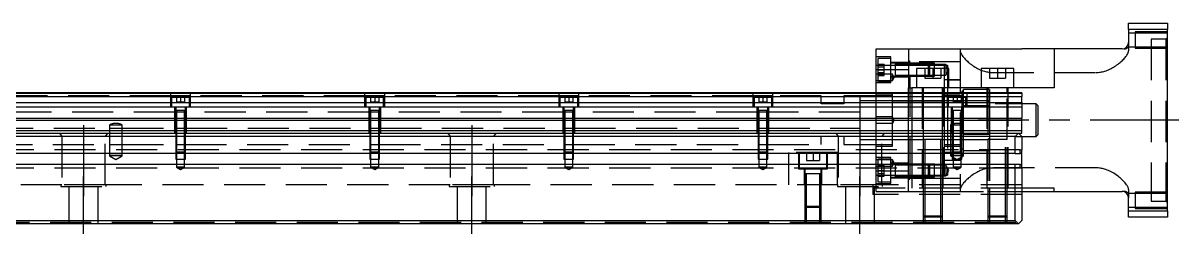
# Model space of a CAD drawing. Extents: x -18 to 1046, y -319 to 82.
# Drawn here: x 511.3 to 866.4, y -291 to -225.9 of the extents above; entities that cross this region are included whole.
import ezdxf

# ---------------------------------------------------------------- set-up
doc = ezdxf.new("R2010")
doc.units = 0
doc.linetypes.add('CENTER', pattern=[50.8, 31.75, -6.35, 6.35, -6.35])
doc.linetypes.add('DASHED', pattern=[19.05, 12.7, -6.35])
doc.layers.get('0').update_dxf_attribs({"linetype": 'CONTINUOUS'})
doc.layers.add('CENTER', color=1, linetype='CENTER')

msp = doc.modelspace()

# ---------------------------------------------------------------- linework, layer by layer
at = {"color": 7, "linetype": 'CONTINUOUS'}
for p, q in [((853, -225.87), (865, -225.87)), ((853, -227.87), (853, -225.87)), ((865, -225.87), (865, -227.87)), ((865, -227.87), (853, -227.87)), ((853, -227.87), (853, -231.87)), ((865, -283.87), (865, -227.87)), ((775, -240.22), (775, -233.87)), ((775, -233.87), (785, -233.87)), ((785, -233.87), (820, -233.87)), ((785, -233.87), (785, -245.87)), ((830, -233.87), (820, -233.87)), ((851, -233.87), (830, -233.87)), ((830, -233.87), (830, -245.87)), ((775, -247.37), (775, -240.22)), ((775, -240.22), (785, -240.22)), ((780.9, -238.31), (780.9, -238.66)), ((787.5, -239.87), (787.5, -245.87)), ((797.5, -239.87), (787.5, -239.87)), ((797.5, -245.87), (797.5, -239.87)), ((807.5, -239.87), (807.5, -245.87)), ((817.5, -239.87), (807.5, -239.87)), ((817.5, -245.87), (817.5, -239.87)), ((480.5, -247.37), (820, -247.37)), ((480.5, -247.5), (820, -247.5)), ((480.5, -248.58), (820, -248.58)), ((785, -245.87), (786, -245.87)), ((785, -247.37), (785, -245.87)), ((830, -245.87), (786, -245.87)), ((786, -245.87), (786, -247.37)), ((820, -247.5), (820, -247.37)), ((820, -247.5), (820, -248.58)), ((820, -250.45), (820, -248.58)), ((480.5, -250.45), (820, -250.45)), ((480.5, -251.8), (820, -251.8)), ((820, -250.45), (820, -251.8)), ((820, -251.8), (820, -255.28)), ((480.5, -255.28), (820, -255.28)), ((801.5, -252.87), (798.5, -252.87)), ((800, -252.87), (798.5, -252.87)), ((801.5, -252.87), (798.5, -252.87)), ((801.5, -252.87), (800, -252.87)), ((820, -255.87), (820, -255.28)), ((0, -259.07), (820, -259.07)), ((380.5, -255.87), (820, -255.87)), ((820, -259.07), (820, -255.87)), ((820, -259.87), (820, -259.07)), ((1, -259.87), (819, -259.87)), ((818, -260.87), (2, -260.87)), ((795.5, -261.87), (789.5, -261.87)), ((795.5, -261.87), (789.5, -261.87)), ((815.5, -261.87), (809.5, -261.87)), ((815.5, -261.87), (809.5, -261.87)), ((818, -260.87), (819, -259.87)), ((818, -266.17), (818, -260.87)), ((819, -259.87), (820, -260.87)), ((819, -259.87), (820, -259.87)), ((820, -260.87), (820, -265.02)), ((818, -266.17), (2, -266.17)), ((818, -266.17), (819.5, -266.17)), ((819.5, -266.17), (819.5, -265.02)), ((819.5, -265.02), (820, -265.02)), ((820, -266.17), (819.5, -266.17)), ((820, -266.17), (820, -265.02)), ((820, -269.57), (820, -266.17)), ((818, -269.57), (2, -269.57)), ((780.9, -269.43), (780.9, -269.57)), ((780.9, -269.57), (780.9, -269.78)), ((819.5, -269.57), (818, -269.57)), ((818, -286.87), (818, -269.57)), ((819.5, -269.57), (820, -269.57)), ((819.5, -270.72), (819.5, -269.57)), ((820, -270.72), (820, -269.57)), ((780.9, -273.08), (780.9, -273.43)), ((820, -270.72), (819.5, -270.72)), ((820, -270.72), (820, -286.87)), ((830, -276.87), (820, -276.87)), ((830, -277.87), (830, -276.87)), ((820, -277.87), (830, -277.87)), ((830, -277.87), (851, -277.87)), ((853, -283.87), (853, -279.87)), ((853, -285.87), (853, -283.87)), ((853, -283.87), (865, -283.87)), ((865, -283.87), (865, -285.87)), ((2, -286.87), (818, -286.87)), ((819, -287.87), (818, -286.87)), ((820, -286.87), (819, -287.87)), ((865, -285.87), (853, -285.87)), ((819, -287.87), (1, -287.87))]:
    msp.add_line(p, q, dxfattribs=at)
at = {"color": 3, "linetype": 'DASHED'}
for p, q in [((855, -229.02), (853, -229.02)), ((865, -228.62), (855, -228.62)), ((855, -228.62), (855, -233.62)), ((865, -229.02), (855, -229.02)), ((865, -230.37), (864.5, -230.87)), ((801, -233.87), (801, -234.49)), ((851.52, -233.87), (851.52, -233.87)), ((851.52, -233.87), (851.52, -233.87)), ((853, -231.87), (853, -233.22)), ((853, -233.22), (855, -233.22)), ((853, -233.22), (853, -234.49)), ((860, -233.37), (853, -233.37)), ((855, -233.22), (865, -233.22)), ((855, -233.62), (865, -233.62)), ((864.5, -230.87), (860, -230.87)), ((860, -230.87), (860, -280.87)), ((864.5, -230.87), (864.5, -280.87)), ((779.5, -236.31), (775, -236.31)), ((779.5, -236.81), (775.5, -236.81)), ((775.5, -236.81), (775.5, -240.31)), ((779.5, -244.31), (779.5, -236.31)), ((785.5, -237.87), (785, -237.37)), ((785.5, -237.87), (785, -237.87)), ((785.5, -273.87), (785.5, -237.87)), ((801, -237.87), (785.5, -237.87)), ((801, -234.49), (801.01, -234.63)), ((801, -234.49), (801, -277.25)), ((801.01, -234.63), (801.04, -234.79)), ((801.04, -234.79), (801.08, -234.95)), ((801.08, -234.95), (801.15, -235.13)), ((801.15, -235.13), (801.23, -235.31)), ((801.23, -235.31), (801.34, -235.51)), ((801.34, -235.51), (801.45, -235.7)), ((801.45, -235.7), (801.59, -235.91)), ((801.59, -235.91), (801.79, -236.19)), ((801.79, -236.19), (802.02, -236.47)), ((802.02, -236.47), (802.27, -236.77)), ((802.27, -236.77), (802.55, -237.06)), ((802.55, -237.06), (802.85, -237.37)), ((802.85, -237.37), (803.18, -237.67)), ((803.18, -237.67), (803.47, -237.93)), ((803.47, -237.93), (803.77, -238.19)), ((850.42, -238.03), (850.72, -237.77)), ((850.72, -237.77), (851, -237.51)), ((851, -237.51), (851.26, -237.25)), ((851.26, -237.25), (851.51, -237)), ((851.51, -237), (851.74, -236.75)), ((851.74, -236.75), (851.96, -236.5)), ((851.96, -236.5), (852.16, -236.25)), ((852.16, -236.25), (852.34, -236.01)), ((852.34, -236.01), (852.5, -235.77)), ((852.5, -235.77), (852.65, -235.53)), ((852.65, -235.53), (852.77, -235.3)), ((852.77, -235.3), (852.87, -235.09)), ((852.87, -235.09), (852.93, -234.92)), ((852.93, -234.92), (852.97, -234.77)), ((852.97, -234.77), (852.99, -234.63)), ((852.99, -234.63), (853, -234.49)), ((775, -238.87), (775.5, -238.87)), ((775, -238.87), (775.5, -238.87)), ((775.5, -238.58), (777.5, -238.58)), ((775.5, -238.81), (777.5, -238.81)), ((775.5, -238.87), (779.5, -238.87)), ((775.5, -238.87), (779.5, -238.87)), ((775.5, -239.45), (777.5, -239.45)), ((775.5, -240.31), (775.5, -243.81)), ((775.5, -240.31), (777.5, -240.31)), ((775.5, -241.18), (777.5, -241.18)), ((777.5, -239.45), (777.5, -238.58)), ((777.5, -241.18), (777.5, -239.45)), ((777.5, -242.05), (777.5, -241.18)), ((785, -238.06), (779.5, -238.06)), ((780.9, -238.31), (779.5, -238.31)), ((779.5, -238.87), (780.9, -238.87)), ((779.5, -238.87), (780.9, -238.87)), ((780.9, -238.31), (780.89, -238.31)), ((780.9, -238.31), (780.9, -242.31)), ((780.9, -238.31), (780.9, -238.31)), ((785, -238.31), (780.9, -238.31)), ((780.9, -238.31), (780.9, -242.31)), ((780.9, -238.66), (780.9, -240.18)), ((785, -238.66), (780.9, -238.66)), ((780.9, -238.87), (785, -238.87)), ((780.9, -238.87), (785, -238.87)), ((780.9, -240.18), (780.9, -240.45)), ((780.9, -240.31), (780.9, -242.31)), ((780.9, -240.31), (780.9, -242.31)), ((780.9, -240.45), (780.9, -241.96)), ((791.15, -238.31), (785, -238.31)), ((791.15, -238.31), (785, -238.31)), ((791.5, -238.66), (785, -238.66)), ((785, -238.87), (791.5, -238.87)), ((785, -238.87), (791.5, -238.87)), ((790, -239.87), (790, -242.87)), ((791.5, -238.66), (791.15, -238.31)), ((793, -238.31), (791.15, -238.31)), ((791.15, -239.87), (791.15, -238.31)), ((791.15, -240.31), (791.15, -239.87)), ((791.15, -242.31), (791.15, -240.31)), ((793, -238.66), (791.5, -238.66)), ((791.5, -238.66), (791.5, -239.87)), ((791.5, -238.87), (793, -238.87)), ((791.5, -238.87), (793, -238.87)), ((791.5, -239.87), (791.5, -240.31)), ((791.5, -240.31), (791.5, -241.96)), ((792.5, -239.87), (792.5, -242.87)), ((793, -239.87), (793, -238.31)), ((796.5, -238.66), (793, -238.66)), ((793, -238.87), (796, -238.87)), ((793, -238.87), (796, -238.87)), ((793, -242.31), (793, -239.87)), ((795, -239.87), (795, -242.87)), ((796, -238.87), (797, -238.87)), ((796, -238.87), (796, -239.87)), ((796, -239.87), (796, -245.87)), ((797.45, -240.31), (796.5, -238.66)), ((796.5, -238.66), (796.5, -240.31)), ((796.5, -241.96), (797.45, -240.31)), ((796.5, -240.31), (796.5, -241.96)), ((797, -238.87), (797, -247.37)), ((803.77, -238.19), (804.1, -238.45)), ((804.1, -238.45), (804.43, -238.7)), ((804.43, -238.7), (804.79, -238.96)), ((804.79, -238.96), (805.17, -239.21)), ((805.17, -239.21), (805.57, -239.46)), ((805.57, -239.46), (805.98, -239.7)), ((805.98, -239.7), (806.36, -239.91)), ((806.36, -239.91), (806.75, -240.1)), ((806.75, -240.1), (807.16, -240.29)), ((807.16, -240.29), (807.58, -240.46)), ((807.58, -240.46), (808.01, -240.62)), ((808.01, -240.62), (808.45, -240.76)), ((808.45, -240.76), (808.75, -240.84)), ((808.75, -240.84), (809.06, -240.91)), ((809.06, -240.91), (809.37, -240.98)), ((809.37, -240.98), (809.68, -241.03)), ((809.68, -241.03), (810.01, -241.07)), ((810, -239.87), (810, -242.87)), ((810.01, -241.07), (810.34, -241.11)), ((810.34, -241.11), (810.67, -241.12)), ((810.67, -241.12), (811, -241.13)), ((811, -241.13), (843, -241.13)), ((812.5, -239.87), (812.5, -242.87)), ((815, -239.87), (815, -242.87)), ((843, -241.13), (843.33, -241.12)), ((843.33, -241.12), (843.66, -241.11)), ((843.66, -241.11), (843.99, -241.07)), ((843.99, -241.07), (844.32, -241.03)), ((844.32, -241.03), (844.66, -240.97)), ((844.66, -240.97), (844.99, -240.9)), ((844.99, -240.9), (845.32, -240.82)), ((845.32, -240.82), (845.64, -240.73)), ((845.64, -240.73), (846.05, -240.6)), ((846.05, -240.6), (846.45, -240.45)), ((846.45, -240.45), (846.83, -240.29)), ((846.83, -240.29), (847.21, -240.12)), ((847.21, -240.12), (847.58, -239.94)), ((847.58, -239.94), (847.93, -239.75)), ((847.93, -239.75), (848.33, -239.52)), ((848.33, -239.52), (848.71, -239.29)), ((848.71, -239.29), (849.07, -239.05)), ((849.07, -239.05), (849.43, -238.8)), ((849.43, -238.8), (849.77, -238.55)), ((849.77, -238.55), (850.1, -238.29)), ((850.1, -238.29), (850.42, -238.03)), ((780, -241.67), (775, -241.67)), ((775, -243.67), (780, -243.67)), ((779.5, -244.31), (775, -244.31)), ((775.5, -241.81), (777.5, -241.81)), ((775.5, -242.05), (777.5, -242.05)), ((775.5, -243.81), (779.5, -243.81)), ((779.5, -242.31), (780.9, -242.31)), ((785, -242.56), (779.5, -242.56)), ((780.6, -242.67), (780, -241.67)), ((780, -242.67), (780, -241.67)), ((780, -243.67), (780.6, -242.67)), ((780, -243.67), (780, -242.67)), ((780.6, -242.67), (780, -242.67)), ((780.89, -242.31), (785, -242.31)), ((780.9, -241.96), (785, -241.96)), ((785, -241.96), (787.5, -241.96)), ((785, -242.31), (787.5, -242.31)), ((785, -242.31), (787.5, -242.31)), ((787.5, -241.96), (791.5, -241.96)), ((787.5, -242.31), (791.15, -242.31)), ((787.5, -242.31), (791.15, -242.31)), ((790, -242.87), (792.5, -242.87)), ((791.15, -242.31), (791.5, -241.96)), ((791.15, -242.31), (793, -242.31)), ((791.5, -241.96), (793, -241.96)), ((792.5, -242.87), (795, -242.87)), ((793, -241.96), (796.5, -241.96)), ((797, -243.37), (796, -243.37)), ((797, -243.37), (797.5, -243.37)), ((797.5, -243.37), (797, -243.37)), ((797.5, -243.37), (801, -243.37)), ((801, -243.37), (797.5, -243.37)), ((810, -242.87), (812.5, -242.87)), ((812.5, -242.87), (815, -242.87)), ((557, -248.37), (503, -248.37)), ((557, -251.87), (557, -247.37)), ((563, -248.37), (557, -248.37)), ((563, -247.37), (563, -251.87)), ((617, -248.37), (563, -248.37)), ((617, -251.87), (617, -247.37)), ((623, -248.37), (617, -248.37)), ((623, -247.37), (623, -251.87)), ((677, -248.37), (623, -248.37)), ((677, -251.87), (677, -247.37)), ((683, -248.37), (677, -248.37)), ((683, -247.37), (683, -251.87)), ((737, -248.37), (683, -248.37)), ((737, -251.87), (737, -247.37)), ((743, -248.37), (737, -248.37)), ((743, -247.37), (743, -251.87)), ((758, -248.37), (743, -248.37)), ((758, -250.87), (758, -248.37)), ((770, -248.37), (765, -248.37)), ((765, -248.37), (765, -250.87)), ((775, -248.37), (770, -248.37)), ((770, -248.37), (770, -255.87)), ((770, -248.37), (770, -255.87)), ((775, -259.87), (775, -247.37)), ((780, -247.87), (775, -247.87)), ((780, -248.37), (775, -248.37)), ((780, -254.87), (780, -247.87)), ((785, -259.87), (785, -247.37)), ((786, -247.37), (786, -259.87)), ((789.25, -245.87), (789.25, -276.87)), ((789.5, -245.87), (789.5, -247.37)), ((789.5, -247.37), (789.5, -259.87)), ((795.5, -247.37), (795.5, -245.87)), ((795.5, -259.87), (795.5, -247.37)), ((795.75, -276.87), (795.75, -245.87)), ((796, -245.87), (796, -247.37)), ((796, -247.37), (796, -259.87)), ((801, -247.87), (796, -247.87)), ((797, -248.37), (796, -248.37)), ((797, -251.87), (797, -247.37)), ((801, -248.37), (797, -248.37)), ((801.5, -248.37), (801, -248.37)), ((801.75, -246.87), (801.5, -246.87)), ((801.5, -246.87), (801.5, -247.37)), ((801.5, -247.37), (801.5, -248.87)), ((802, -247.37), (802, -246.37)), ((809.5, -246.37), (802, -246.37)), ((802, -248.87), (802, -247.37)), ((803, -247.37), (803, -251.87)), ((809.25, -245.87), (809.25, -276.87)), ((809.5, -245.87), (809.5, -247.37)), ((810, -246.37), (809.5, -246.37)), ((809.5, -247.37), (809.5, -261.87)), ((810, -246.37), (810, -247.37)), ((810, -247.37), (810, -251.4)), ((815.5, -247.37), (815.5, -245.87)), ((815.5, -261.87), (815.5, -247.37)), ((815.75, -276.87), (815.75, -245.87)), ((563, -251.87), (557, -251.87)), ((557.25, -248.87), (557.25, -251.87)), ((562.75, -248.87), (557.25, -248.87)), ((558.25, -259.87), (558.25, -251.87)), ((558.5, -251.87), (558.5, -252.87)), ((558.75, -248.87), (558.75, -250.17)), ((558.75, -250.17), (560, -250.17)), ((560, -248.87), (560, -250.17)), ((560, -250.17), (561.25, -250.17)), ((561.25, -248.87), (561.25, -250.17)), ((561.5, -252.87), (561.5, -251.87)), ((561.75, -251.87), (561.75, -259.87)), ((562.75, -251.87), (562.75, -248.87)), ((623, -251.87), (617, -251.87)), ((617.25, -248.87), (617.25, -251.87)), ((622.75, -248.87), (617.25, -248.87)), ((618.25, -259.87), (618.25, -251.87)), ((618.5, -251.87), (618.5, -252.87)), ((618.75, -248.87), (618.75, -250.17)), ((618.75, -250.17), (620, -250.17)), ((620, -248.87), (620, -250.17)), ((620, -250.17), (621.25, -250.17)), ((621.25, -248.87), (621.25, -250.17)), ((621.5, -252.87), (621.5, -251.87)), ((621.75, -251.87), (621.75, -259.87)), ((622.75, -251.87), (622.75, -248.87)), ((683, -251.87), (677, -251.87)), ((677.25, -248.87), (677.25, -251.87)), ((682.75, -248.87), (677.25, -248.87)), ((678.25, -259.87), (678.25, -251.87)), ((678.5, -251.87), (678.5, -252.87)), ((678.75, -248.87), (678.75, -250.17)), ((678.75, -250.17), (680, -250.17)), ((680, -248.87), (680, -250.17)), ((680, -250.17), (681.25, -250.17)), ((681.25, -248.87), (681.25, -250.17)), ((681.5, -252.87), (681.5, -251.87)), ((681.75, -251.87), (681.75, -259.87)), ((682.75, -251.87), (682.75, -248.87)), ((743, -251.87), (737, -251.87)), ((737.25, -248.87), (737.25, -251.87)), ((742.75, -248.87), (737.25, -248.87)), ((738.25, -259.87), (738.25, -251.87)), ((738.5, -251.87), (738.5, -252.87)), ((738.75, -248.87), (738.75, -250.17)), ((738.75, -250.17), (740, -250.17)), ((740, -248.87), (740, -250.17)), ((740, -250.17), (741.25, -250.17)), ((741.25, -248.87), (741.25, -250.17)), ((741.5, -252.87), (741.5, -251.87)), ((741.75, -251.87), (741.75, -259.87)), ((742.75, -251.87), (742.75, -248.87)), ((765, -250.87), (758, -250.87)), ((775, -249.87), (770, -249.87)), ((780, -249.87), (775, -249.87)), ((785, -249.87), (780, -249.87)), ((780, -249.87), (785, -249.87)), ((789.5, -249.87), (785, -249.87)), ((785, -249.87), (789.5, -249.87)), ((795.5, -249.87), (789.5, -249.87)), ((789.5, -249.87), (795.5, -249.87)), ((795.5, -249.87), (796, -249.87)), ((796, -249.87), (795.5, -249.87)), ((801.5, -249.87), (796, -249.87)), ((797, -251.87), (797, -272.87)), ((803, -251.87), (797, -251.87)), ((797.25, -248.87), (797.25, -251.87)), ((802.75, -248.87), (797.25, -248.87)), ((798.25, -259.87), (798.25, -251.87)), ((798.5, -251.87), (798.5, -252.87)), ((798.75, -248.87), (798.75, -250.17)), ((798.75, -250.17), (800, -250.17)), ((800, -248.87), (800, -250.17)), ((800, -250.17), (801.25, -250.17)), ((801.25, -248.87), (801.25, -250.17)), ((801.5, -248.87), (801.5, -251.87)), ((809.5, -249.87), (801.5, -249.87)), ((801.5, -252.87), (801.5, -251.87)), ((801.75, -251.87), (801.75, -259.87)), ((802, -251.4), (802, -248.87)), ((802, -257.37), (802, -251.4)), ((810, -251.4), (802, -251.4)), ((802.75, -251.87), (802.75, -248.87)), ((810, -250.37), (809.5, -249.87)), ((810, -249.87), (809.5, -249.87)), ((824.5, -250.87), (810, -250.87)), ((810, -251.4), (810, -260.34)), ((825, -251.37), (824.5, -250.87)), ((824.5, -260.87), (824.5, -250.87)), ((825, -251.37), (825, -260.37)), ((558.25, -253.37), (501.75, -253.37)), ((558.5, -253.37), (558.25, -253.37)), ((558.5, -252.86), (558.5, -252.87)), ((560, -252.87), (558.5, -252.87)), ((558.5, -252.87), (558.5, -252.87)), ((558.5, -252.87), (558.5, -259.87)), ((561.5, -252.87), (558.5, -252.87)), ((558.75, -253.37), (558.5, -253.37)), ((558.75, -252.87), (558.75, -259.87)), ((561.25, -253.37), (558.75, -253.37)), ((561.5, -252.87), (560, -252.87)), ((561.25, -259.87), (561.25, -252.87)), ((561.5, -253.37), (561.25, -253.37)), ((561.5, -252.87), (561.5, -252.86)), ((561.5, -252.87), (561.5, -252.87)), ((561.5, -259.87), (561.5, -252.87)), ((561.75, -253.37), (561.5, -253.37)), ((618.25, -253.37), (561.75, -253.37)), ((618.5, -253.37), (618.25, -253.37)), ((618.5, -252.86), (618.5, -252.87)), ((620, -252.87), (618.5, -252.87)), ((621.5, -252.87), (618.5, -252.87)), ((618.5, -252.87), (618.5, -259.87)), ((618.5, -252.87), (618.5, -252.87)), ((621.5, -252.87), (618.5, -252.87)), ((618.75, -253.37), (618.5, -253.37)), ((618.75, -252.87), (618.75, -259.87)), ((621.25, -253.37), (618.75, -253.37)), ((621.5, -252.87), (620, -252.87)), ((621.25, -259.87), (621.25, -252.87)), ((621.5, -253.37), (621.25, -253.37)), ((621.5, -252.87), (621.5, -252.86)), ((621.5, -259.87), (621.5, -252.87)), ((621.5, -252.87), (621.5, -252.87)), ((621.75, -253.37), (621.5, -253.37)), ((678.25, -253.37), (621.75, -253.37)), ((678.5, -253.37), (678.25, -253.37)), ((678.5, -252.86), (678.5, -252.87)), ((681.5, -252.87), (678.5, -252.87)), ((678.5, -252.87), (678.5, -259.87)), ((678.5, -252.87), (678.5, -252.87)), ((680, -252.87), (678.5, -252.87)), ((678.75, -253.37), (678.5, -253.37)), ((678.75, -252.87), (678.75, -259.87)), ((681.25, -253.37), (678.75, -253.37)), ((681.5, -252.87), (680, -252.87)), ((681.25, -259.87), (681.25, -252.87)), ((681.5, -253.37), (681.25, -253.37)), ((681.5, -252.87), (681.5, -252.86)), ((681.5, -259.87), (681.5, -252.87)), ((681.5, -252.87), (681.5, -252.87)), ((681.75, -253.37), (681.5, -253.37)), ((738.25, -253.37), (681.75, -253.37)), ((738.5, -253.37), (738.25, -253.37)), ((738.5, -252.86), (738.5, -252.87)), ((738.5, -252.87), (738.5, -252.87)), ((738.5, -252.87), (738.5, -259.87)), ((740, -252.87), (738.5, -252.87)), ((738.75, -253.37), (738.5, -253.37)), ((738.75, -252.87), (738.75, -259.87)), ((741.25, -253.37), (738.75, -253.37)), ((741.5, -252.87), (740, -252.87)), ((741.25, -259.87), (741.25, -252.87)), ((741.5, -253.37), (741.25, -253.37)), ((741.5, -252.87), (741.5, -252.86)), ((741.5, -252.87), (741.5, -252.87)), ((741.5, -259.87), (741.5, -252.87)), ((741.75, -253.37), (741.5, -253.37)), ((770, -253.37), (741.75, -253.37)), ((780, -254.87), (775, -254.87)), ((780.6, -255.87), (780, -254.87)), ((780, -256.87), (780, -254.87)), ((798.5, -252.86), (798.5, -252.87)), ((798.5, -252.87), (798.5, -252.87)), ((798.5, -252.87), (798.5, -259.87)), ((798.75, -252.87), (798.75, -259.87)), ((801.25, -259.87), (801.25, -252.87)), ((801.5, -252.87), (801.5, -252.86)), ((801.5, -252.87), (801.5, -252.87)), ((801.5, -259.87), (801.5, -252.87)), ((480.5, -255.87), (820, -255.87)), ((501.75, -258.37), (538, -258.37)), ((538, -257.37), (538, -259.87)), ((542, -257.37), (538, -257.37)), ((538, -258.37), (542, -258.37)), ((540.06, -256.87), (539.94, -256.87)), ((542, -259.87), (542, -257.37)), ((542, -258.37), (558.25, -258.37)), ((558.25, -258.37), (558.5, -258.37)), ((558.5, -258.37), (558.75, -258.37)), ((558.75, -258.37), (561.25, -258.37)), ((561.25, -258.37), (561.5, -258.37)), ((561.5, -258.37), (561.75, -258.37)), ((561.75, -258.37), (618.25, -258.37)), ((618.25, -258.37), (618.5, -258.37)), ((618.5, -258.37), (618.75, -258.37)), ((618.75, -258.37), (621.25, -258.37)), ((621.25, -258.37), (621.5, -258.37)), ((621.5, -258.37), (621.75, -258.37)), ((621.75, -258.37), (678.25, -258.37)), ((678.25, -258.37), (678.5, -258.37)), ((678.5, -258.37), (678.75, -258.37)), ((678.75, -258.37), (681.25, -258.37)), ((681.25, -258.37), (681.5, -258.37)), ((681.5, -258.37), (681.75, -258.37)), ((681.75, -258.37), (738.25, -258.37)), ((738.25, -258.37), (738.5, -258.37)), ((738.5, -258.37), (738.75, -258.37)), ((738.75, -258.37), (741.25, -258.37)), ((741.25, -258.37), (741.5, -258.37)), ((741.5, -258.37), (741.75, -258.37)), ((741.75, -258.37), (770, -258.37)), ((770, -255.87), (770, -259.87)), ((770, -255.87), (770, -259.87)), ((780, -256.87), (775, -256.87)), ((780.6, -255.87), (780, -256.87)), ((780, -263.87), (780, -256.87)), ((798, -257.37), (798, -259.87)), ((798.25, -257.37), (798, -257.37)), ((798.5, -257.37), (798.25, -257.37)), ((798.75, -257.37), (798.5, -257.37)), ((801.25, -257.37), (798.75, -257.37)), ((800.06, -256.87), (799.94, -256.87)), ((801.5, -257.37), (801.25, -257.37)), ((801.75, -257.37), (801.5, -257.37)), ((802, -257.37), (801.75, -257.37)), ((802, -259.87), (802, -257.37)), ((522.58, -259.87), (523.29, -260.87)), ((523.29, -260.87), (523.29, -275.87)), ((537.42, -259.87), (536.71, -260.87)), ((536.71, -275.87), (536.71, -260.87)), ((538, -259.87), (538, -266.17)), ((542, -266.17), (542, -259.87)), ((558.5, -259.87), (558.5, -265.62)), ((558.5, -259.87), (558.5, -265.62)), ((558.75, -259.87), (558.75, -265.87)), ((561.25, -265.87), (561.25, -259.87)), ((561.5, -265.62), (561.5, -259.87)), ((561.5, -265.62), (561.5, -259.87)), ((618.5, -259.87), (618.5, -265.62)), ((618.5, -259.87), (618.5, -265.62)), ((618.75, -259.87), (618.75, -265.87)), ((621.25, -265.87), (621.25, -259.87)), ((621.5, -265.62), (621.5, -259.87)), ((621.5, -265.62), (621.5, -259.87)), ((642.58, -259.87), (643.29, -260.87)), ((643.29, -260.87), (643.29, -275.87)), ((657.42, -259.87), (656.71, -260.87)), ((656.71, -275.87), (656.71, -260.87)), ((678.5, -259.87), (678.5, -265.62)), ((678.5, -259.87), (678.5, -265.62)), ((678.75, -259.87), (678.75, -265.87)), ((681.25, -265.87), (681.25, -259.87)), ((681.5, -265.62), (681.5, -259.87)), ((681.5, -265.62), (681.5, -259.87)), ((738.5, -259.87), (738.5, -265.62)), ((738.5, -259.87), (738.5, -265.62)), ((738.75, -259.87), (738.75, -265.87)), ((741.25, -265.87), (741.25, -259.87)), ((741.5, -265.62), (741.5, -259.87)), ((741.5, -265.62), (741.5, -259.87)), ((758, -263.37), (758, -260.87)), ((762.58, -259.87), (763.29, -260.87)), ((763.29, -260.87), (763.29, -275.87)), ((765, -260.87), (765, -263.37)), ((770, -259.87), (770, -263.37)), ((770, -259.87), (770, -263.37)), ((770, -261.87), (775, -261.87)), ((775, -266.17), (775, -259.87)), ((775, -261.87), (780, -261.87)), ((777.42, -259.87), (776.71, -260.87)), ((776.71, -275.87), (776.71, -260.87)), ((780, -261.87), (785, -261.87)), ((780, -261.87), (785, -261.87)), ((785, -266.17), (785, -259.87)), ((785, -261.87), (789.4, -261.87)), ((785, -261.87), (789.4, -261.87)), ((786, -259.87), (786, -266.17)), ((789.4, -261.87), (789.5, -261.87)), ((789.4, -261.87), (789.5, -261.87)), ((789.5, -259.87), (789.5, -261.87)), ((789.5, -261.86), (789.5, -261.87)), ((789.5, -261.87), (789.5, -266.17)), ((789.5, -261.87), (789.5, -261.87)), ((790, -261.87), (790, -266.17)), ((795, -266.17), (795, -261.87)), ((795.5, -261.87), (795.5, -259.87)), ((795.5, -261.87), (795.5, -261.86)), ((795.5, -266.17), (795.5, -261.87)), ((795.5, -261.87), (795.5, -261.87)), ((795.5, -261.87), (795.6, -261.87)), ((795.5, -261.87), (795.6, -261.87)), ((795.6, -261.87), (796, -261.87)), ((795.6, -261.87), (796, -261.87)), ((796, -259.87), (796, -266.17)), ((796, -261.87), (801.5, -261.87)), ((798, -259.87), (798, -266.17)), ((798.5, -259.87), (798.5, -265.62)), ((798.5, -259.87), (798.5, -265.62)), ((798.75, -259.87), (798.75, -265.87)), ((801.25, -265.87), (801.25, -259.87)), ((801.5, -265.62), (801.5, -259.87)), ((801.5, -265.62), (801.5, -259.87)), ((801.5, -261.87), (809.5, -261.87)), ((802, -266.17), (802, -259.87)), ((810, -260.34), (802, -260.34)), ((809.5, -261.87), (810, -261.37)), ((809.5, -261.86), (809.5, -276.87)), ((810, -260.34), (810, -261.87)), ((810, -261.87), (810, -276.87)), ((815, -276.87), (815, -261.87)), ((815.5, -276.87), (815.5, -261.86)), ((818, -260.87), (820, -260.87)), ((820, -260.87), (824.5, -260.87)), ((824.5, -260.87), (825, -260.37)), ((819.5, -265.02), (0.5, -265.02)), ((501.5, -263.37), (538, -263.37)), ((538, -263.37), (542, -263.37)), ((538, -266.17), (538, -266.24)), ((538, -266.24), (538, -266.87)), ((538, -266.24), (538.17, -266.87)), ((542, -266.24), (538, -266.24)), ((541.83, -266.87), (542, -266.24)), ((542, -263.37), (558.5, -263.37)), ((542, -266.24), (542, -266.17)), ((542, -266.87), (542, -266.24)), ((558.5, -263.37), (558.75, -263.37)), ((558.5, -265.62), (558.75, -265.87)), ((558.5, -265.62), (558.5, -266.17)), ((558.5, -265.62), (561.5, -265.62)), ((558.5, -266.17), (558.5, -267.87)), ((558.75, -263.37), (561.25, -263.37)), ((558.75, -265.87), (558.75, -267.87)), ((561.25, -265.87), (558.75, -265.87)), ((561.25, -263.37), (561.5, -263.37)), ((561.25, -265.87), (561.5, -265.62)), ((561.25, -267.87), (561.25, -265.87)), ((561.5, -263.37), (618.5, -263.37)), ((561.5, -266.17), (561.5, -265.62)), ((561.5, -267.87), (561.5, -266.17)), ((618.5, -263.37), (618.75, -263.37)), ((618.5, -265.62), (618.75, -265.87)), ((618.5, -265.62), (618.5, -266.17)), ((618.5, -265.62), (621.5, -265.62)), ((618.5, -266.17), (618.5, -267.87)), ((618.75, -263.37), (621.25, -263.37)), ((618.75, -265.87), (618.75, -267.87)), ((621.25, -265.87), (618.75, -265.87)), ((621.25, -263.37), (621.5, -263.37)), ((621.25, -265.87), (621.5, -265.62)), ((621.25, -267.87), (621.25, -265.87)), ((621.5, -263.37), (678.5, -263.37)), ((621.5, -266.17), (621.5, -265.62)), ((621.5, -267.87), (621.5, -266.17)), ((678.5, -263.37), (678.75, -263.37)), ((678.5, -265.62), (678.75, -265.87)), ((678.5, -265.62), (678.5, -266.17)), ((678.5, -265.62), (681.5, -265.62)), ((678.5, -266.17), (678.5, -267.87)), ((678.75, -263.37), (681.25, -263.37)), ((678.75, -265.87), (678.75, -267.87)), ((681.25, -265.87), (678.75, -265.87)), ((681.25, -263.37), (681.5, -263.37)), ((681.25, -265.87), (681.5, -265.62)), ((681.25, -267.87), (681.25, -265.87)), ((681.5, -263.37), (738.5, -263.37)), ((681.5, -266.17), (681.5, -265.62)), ((681.5, -267.87), (681.5, -266.17)), ((738.5, -263.37), (738.75, -263.37)), ((738.5, -265.62), (738.75, -265.87)), ((738.5, -265.62), (738.5, -266.17)), ((738.5, -265.62), (741.5, -265.62)), ((738.5, -266.17), (738.5, -267.87)), ((738.75, -263.37), (741.25, -263.37)), ((738.75, -265.87), (738.75, -267.87)), ((741.25, -265.87), (738.75, -265.87)), ((741.25, -263.37), (741.5, -263.37)), ((741.25, -265.87), (741.5, -265.62)), ((741.25, -267.87), (741.25, -265.87)), ((741.5, -263.37), (758, -263.37)), ((741.5, -266.17), (741.5, -265.62)), ((741.5, -267.87), (741.5, -266.17)), ((763, -265.87), (748, -265.87)), ((748, -266.17), (748, -265.87)), ((748, -269.57), (748, -266.17)), ((751, -265.87), (751, -270.87)), ((751.25, -265.87), (751.25, -266.17)), ((751.25, -266.17), (751.25, -269.57)), ((753.5, -265.87), (753.5, -268.37)), ((755.5, -265.87), (755.5, -268.37)), ((757.5, -265.87), (757.5, -268.37)), ((759.75, -266.17), (759.75, -265.87)), ((759.75, -269.57), (759.75, -266.17)), ((760, -270.87), (760, -265.87)), ((763, -266.17), (763, -265.87)), ((763, -269.57), (763, -266.17)), ((765, -263.37), (770, -263.37)), ((770, -263.37), (775, -263.37)), ((775, -263.37), (780, -263.37)), ((775, -263.87), (780, -263.87)), ((775, -269.57), (775, -266.17)), ((785, -269.57), (785, -266.17)), ((786, -266.17), (786, -269.57)), ((789.5, -266.17), (789.5, -269.57)), ((790, -266.17), (790, -269.57)), ((795, -269.57), (795, -266.17)), ((795.5, -269.57), (795.5, -266.17)), ((796, -263.37), (801.5, -263.37)), ((796, -263.87), (801, -263.87)), ((796, -265.87), (798.75, -265.87)), ((798.75, -265.87), (796, -265.87)), ((796, -266.17), (796, -269.57)), ((798, -266.17), (798, -266.24)), ((798, -266.24), (798, -266.87)), ((798, -266.24), (798.17, -266.87)), ((798.5, -266.24), (798, -266.24)), ((798.5, -265.62), (798.75, -265.87)), ((798.5, -265.62), (798.5, -266.17)), ((798.5, -265.62), (801.5, -265.62)), ((798.5, -266.17), (798.5, -267.87)), ((801.5, -266.24), (798.5, -266.24)), ((798.75, -265.87), (798.75, -267.87)), ((801.25, -265.87), (798.75, -265.87)), ((801.25, -265.87), (801.5, -265.62)), ((801.25, -267.87), (801.25, -265.87)), ((801.75, -264.87), (801.5, -264.87)), ((801.5, -266.17), (801.5, -265.62)), ((801.5, -267.87), (801.5, -266.17)), ((802, -266.24), (801.5, -266.24)), ((801.83, -266.87), (802, -266.24)), ((810, -265.37), (802, -265.37)), ((802, -266.24), (802, -266.17)), ((802, -266.87), (802, -266.24)), ((538, -266.87), (540, -268.02)), ((542, -266.87), (538, -266.87)), ((540, -268.02), (542, -266.87)), ((558.5, -267.87), (561.5, -267.87)), ((558.75, -267.87), (558.75, -270.37)), ((561.25, -270.37), (561.25, -267.87)), ((618.5, -267.87), (621.5, -267.87)), ((618.75, -267.87), (618.75, -270.37)), ((621.25, -270.37), (621.25, -267.87)), ((678.5, -267.87), (681.5, -267.87)), ((678.75, -267.87), (678.75, -270.37)), ((681.25, -270.37), (681.25, -267.87)), ((738.5, -267.87), (741.5, -267.87)), ((738.75, -267.87), (738.75, -270.37)), ((741.25, -270.37), (741.25, -267.87)), ((748, -275.87), (748, -269.57)), ((751.25, -269.57), (751.25, -270.87)), ((753.5, -268.37), (755.5, -268.37)), ((755.5, -268.37), (757.5, -268.37)), ((759.75, -270.87), (759.75, -269.57)), ((763, -275.87), (763, -269.57)), ((779.5, -267.43), (775, -267.43)), ((780, -268.07), (775, -268.07)), ((775, -271.52), (775, -269.57)), ((779.5, -267.93), (775.5, -267.93)), ((775.5, -267.93), (775.5, -269.57)), ((775.5, -269.57), (775.5, -274.93)), ((775.5, -269.69), (777.5, -269.69)), ((777.5, -269.93), (777.5, -269.69)), ((779.5, -271.43), (779.5, -267.43)), ((785, -269.18), (779.5, -269.18)), ((780.9, -269.43), (779.5, -269.43)), ((780.6, -269.07), (780, -268.07)), ((780, -269.07), (780, -268.07)), ((780, -270.07), (780.6, -269.07)), ((780.6, -269.07), (780, -269.07)), ((780, -270.07), (780, -269.07)), ((780.9, -269.43), (780.89, -269.43)), ((785, -269.43), (780.9, -269.43)), ((780.9, -269.43), (780.9, -269.43)), ((780.9, -269.43), (780.9, -273.43)), ((780.9, -269.78), (780.9, -273.08)), ((785, -269.78), (780.9, -269.78)), ((789.5, -269.43), (785, -269.43)), ((789.5, -269.43), (785, -269.43)), ((785, -276.87), (785, -269.57)), ((789.5, -269.78), (785, -269.78)), ((786, -269.57), (786, -276.87)), ((790, -269.43), (789.5, -269.43)), ((790, -269.43), (789.5, -269.43)), ((789.5, -269.57), (789.5, -276.87)), ((790, -269.78), (789.5, -269.78)), ((791.15, -269.43), (790, -269.43)), ((791.15, -269.43), (790, -269.43)), ((790, -269.57), (790, -276.87)), ((791.5, -269.78), (790, -269.78)), ((791.29, -269.57), (791.15, -269.43)), ((793, -269.43), (791.15, -269.43)), ((791.15, -269.57), (791.15, -269.43)), ((791.15, -273.43), (791.15, -269.57)), ((791.5, -269.78), (791.29, -269.57)), ((793, -269.78), (791.5, -269.78)), ((791.5, -269.78), (791.5, -273.08)), ((793, -269.57), (793, -269.43)), ((793, -273.43), (793, -269.57)), ((796.5, -269.78), (793, -269.78)), ((795, -276.87), (795, -269.57)), ((795.5, -276.87), (795.5, -269.57)), ((797, -268.37), (796, -268.37)), ((796, -269.57), (796, -272.87)), ((797.45, -271.43), (796.5, -269.78)), ((796.5, -269.78), (796.5, -273.08)), ((801, -268.37), (797, -268.37)), ((798, -266.87), (800, -268.02)), ((802, -266.87), (798, -266.87)), ((798.5, -267.87), (801.5, -267.87)), ((798.75, -267.87), (798.75, -270.37)), ((800, -268.02), (802, -266.87)), ((801.25, -270.37), (801.25, -267.87)), ((819.5, -270.72), (0.5, -270.72)), ((558.75, -270.37), (560, -271.09)), ((561.25, -270.37), (558.75, -270.37)), ((560, -271.09), (561.25, -270.37)), ((618.75, -270.37), (620, -271.09)), ((621.25, -270.37), (618.75, -270.37)), ((620, -271.09), (621.25, -270.37)), ((678.75, -270.37), (680, -271.09)), ((681.25, -270.37), (678.75, -270.37)), ((680, -271.09), (681.25, -270.37)), ((738.75, -270.37), (740, -271.09)), ((741.25, -270.37), (738.75, -270.37)), ((740, -271.09), (741.25, -270.37)), ((751, -270.87), (760, -270.87)), ((752.75, -270.87), (752.75, -275.87)), ((753, -270.87), (753, -272.47)), ((753, -272.46), (753, -272.47)), ((758, -272.47), (753, -272.47)), ((753, -272.47), (753, -275.87)), ((753, -272.47), (753, -272.47)), ((753.4, -272.47), (753.4, -275.87)), ((757.6, -275.87), (757.6, -272.47)), ((758, -272.47), (758, -270.87)), ((758, -272.47), (758, -272.46)), ((758, -275.87), (758, -272.47)), ((758, -272.47), (758, -272.47)), ((758.25, -275.87), (758.25, -270.87)), ((775, -270.07), (780, -270.07)), ((775, -275.87), (775, -271.52)), ((775, -271.52), (785, -271.52)), ((775, -272.87), (775.5, -272.87)), ((775, -272.87), (775.5, -272.87)), ((775.5, -269.93), (777.5, -269.93)), ((775.5, -270.56), (777.5, -270.56)), ((775.5, -271.43), (777.5, -271.43)), ((775.5, -272.29), (777.5, -272.29)), ((775.5, -272.87), (779.5, -272.87)), ((775.5, -272.87), (779.5, -272.87)), ((775.5, -272.93), (777.5, -272.93)), ((775.5, -273.16), (777.5, -273.16)), ((777.5, -271.43), (777.5, -269.93)), ((777.5, -272.93), (777.5, -271.43)), ((777.5, -273.16), (777.5, -272.93)), ((779.5, -275.43), (779.5, -271.43)), ((779.5, -272.87), (780.9, -272.87)), ((779.5, -272.87), (780.9, -272.87)), ((779.5, -273.43), (780.9, -273.43)), ((780.89, -273.43), (785, -273.43)), ((780.9, -271.43), (780.9, -273.43)), ((780.9, -272.87), (785, -272.87)), ((780.9, -272.87), (785, -272.87)), ((780.9, -273.08), (785, -273.08)), ((785, -272.87), (789.5, -272.87)), ((785, -272.87), (789.5, -272.87)), ((785, -273.08), (789.5, -273.08)), ((785, -273.43), (789.5, -273.43)), ((785, -273.43), (789.5, -273.43)), ((789.5, -272.87), (790, -272.87)), ((789.5, -272.87), (790, -272.87)), ((789.5, -273.08), (790, -273.08)), ((789.5, -273.43), (790, -273.43)), ((789.5, -273.43), (790, -273.43)), ((790, -272.87), (791.5, -272.87)), ((790, -272.87), (791.5, -272.87)), ((790, -273.08), (791.5, -273.08)), ((790, -273.43), (791.15, -273.43)), ((790, -273.43), (791.15, -273.43)), ((791.15, -273.43), (791.5, -273.08)), ((791.15, -273.43), (793, -273.43)), ((791.5, -272.87), (793, -272.87)), ((791.5, -272.87), (793, -272.87)), ((791.5, -273.08), (793, -273.08)), ((793, -272.87), (795, -272.87)), ((793, -272.87), (795, -272.87)), ((793, -273.08), (796.5, -273.08)), ((795, -272.87), (795.5, -272.87)), ((795, -272.87), (795.5, -272.87)), ((795.5, -272.87), (796, -272.87)), ((795.5, -272.87), (796, -272.87)), ((796, -272.87), (797, -272.87)), ((796.5, -273.08), (797.45, -271.43)), ((798.75, -270.37), (800, -271.09)), ((801.25, -270.37), (798.75, -270.37)), ((800, -271.09), (801.25, -270.37)), ((803.9, -273.45), (803.58, -273.71)), ((804.23, -273.19), (803.9, -273.45)), ((804.57, -272.94), (804.23, -273.19)), ((804.93, -272.69), (804.57, -272.94)), ((805.29, -272.45), (804.93, -272.69)), ((805.67, -272.22), (805.29, -272.45)), ((806.07, -271.99), (805.67, -272.22)), ((806.42, -271.8), (806.07, -271.99)), ((806.79, -271.62), (806.42, -271.8)), ((807.17, -271.45), (806.79, -271.62)), ((807.55, -271.29), (807.17, -271.45)), ((807.95, -271.14), (807.55, -271.29)), ((808.36, -271.01), (807.95, -271.14)), ((808.68, -270.92), (808.36, -271.01)), ((809.01, -270.84), (808.68, -270.92)), ((809.34, -270.77), (809.01, -270.84)), ((809.62, -270.72), (809.34, -270.77)), ((811, -270.61), (809.62, -270.72)), ((843, -270.61), (811, -270.61)), ((843.33, -270.62), (843, -270.61)), ((843.66, -270.63), (843.33, -270.62)), ((843.99, -270.67), (843.66, -270.63)), ((844.32, -270.71), (843.99, -270.67)), ((844.63, -270.76), (844.32, -270.71)), ((844.94, -270.83), (844.63, -270.76)), ((845.25, -270.9), (844.94, -270.83)), ((845.55, -270.98), (845.25, -270.9)), ((845.99, -271.12), (845.55, -270.98)), ((846.42, -271.28), (845.99, -271.12)), ((846.84, -271.45), (846.42, -271.28)), ((847.25, -271.64), (846.84, -271.45)), ((847.64, -271.83), (847.25, -271.64)), ((848.02, -272.04), (847.64, -271.83)), ((848.43, -272.28), (848.02, -272.04)), ((848.83, -272.53), (848.43, -272.28)), ((849.21, -272.78), (848.83, -272.53)), ((849.57, -273.04), (849.21, -272.78)), ((849.9, -273.29), (849.57, -273.04)), ((850.23, -273.55), (849.9, -273.29)), ((523.29, -275.87), (416.71, -275.87)), ((523, -275.87), (523, -276.37)), ((523, -276.37), (537, -276.37)), ((536.71, -275.87), (523.29, -275.87)), ((525.5, -276.37), (525.5, -287.87)), ((534.5, -287.87), (534.5, -276.37)), ((643.29, -275.87), (536.71, -275.87)), ((537, -276.37), (537, -275.87)), ((643, -275.87), (643, -276.37)), ((643, -276.37), (657, -276.37)), ((656.71, -275.87), (643.29, -275.87)), ((645.5, -276.37), (645.5, -287.87)), ((654.5, -287.87), (654.5, -276.37)), ((763.29, -275.87), (656.71, -275.87)), ((657, -276.37), (657, -275.87)), ((753, -275.87), (753, -282.47)), ((753, -275.87), (753, -282.47)), ((753.4, -275.87), (753.4, -282.87)), ((757.6, -282.87), (757.6, -275.87)), ((758, -282.47), (758, -275.87)), ((758, -282.47), (758, -275.87)), ((763, -275.87), (763, -276.37)), ((763, -276.37), (777, -276.37)), ((776.71, -275.87), (763.29, -275.87)), ((765.5, -276.37), (765.5, -287.87)), ((774, -275.87), (774, -276.87)), ((774, -276.87), (774, -278.87)), ((784, -276.87), (774, -276.87)), ((774.5, -287.87), (774.5, -276.37)), ((775, -275.43), (779.5, -275.43)), ((775, -277.87), (775, -275.87)), ((775.5, -274.93), (779.5, -274.93)), ((820, -275.87), (776.71, -275.87)), ((777, -276.37), (777, -275.87)), ((779.5, -273.68), (785, -273.68)), ((820, -276.87), (784, -276.87)), ((785.5, -273.87), (785, -273.87)), ((785, -274.37), (785.5, -273.87)), ((785, -277.87), (785, -276.87)), ((789.5, -273.87), (785.5, -273.87)), ((790, -273.87), (789.5, -273.87)), ((789.5, -276.87), (789.5, -285.37)), ((789.5, -276.87), (789.5, -285.37)), ((795, -273.87), (790, -273.87)), ((790, -276.87), (790, -285.87)), ((795.5, -273.87), (795, -273.87)), ((795, -285.87), (795, -276.87)), ((801, -273.87), (795.5, -273.87)), ((795.5, -285.37), (795.5, -276.87)), ((795.5, -285.37), (795.5, -276.87)), ((801.03, -276.97), (801.01, -277.11)), ((801.07, -276.82), (801.03, -276.97)), ((801.13, -276.65), (801.07, -276.82)), ((801.23, -276.44), (801.13, -276.65)), ((801.35, -276.21), (801.23, -276.44)), ((801.5, -275.97), (801.35, -276.21)), ((801.66, -275.73), (801.5, -275.97)), ((801.84, -275.49), (801.66, -275.73)), ((802.04, -275.24), (801.84, -275.49)), ((802.26, -274.99), (802.04, -275.24)), ((802.49, -274.74), (802.26, -274.99)), ((802.74, -274.49), (802.49, -274.74)), ((803, -274.23), (802.74, -274.49)), ((803.28, -273.97), (803, -274.23)), ((803.58, -273.71), (803.28, -273.97)), ((809.5, -276.87), (809.5, -285.37)), ((809.5, -276.87), (809.5, -285.37)), ((810, -276.87), (810, -285.87)), ((815, -285.87), (815, -276.87)), ((815.5, -285.37), (815.5, -276.87)), ((815.5, -285.37), (815.5, -276.87)), ((850.53, -273.81), (850.23, -273.55)), ((850.82, -274.07), (850.53, -273.81)), ((851.15, -274.37), (850.82, -274.07)), ((851.45, -274.68), (851.15, -274.37)), ((851.73, -274.97), (851.45, -274.68)), ((851.98, -275.27), (851.73, -274.97)), ((852.21, -275.55), (851.98, -275.27)), ((852.41, -275.83), (852.21, -275.55)), ((852.55, -276.04), (852.41, -275.83)), ((852.66, -276.23), (852.55, -276.04)), ((852.77, -276.43), (852.66, -276.23)), ((852.85, -276.61), (852.77, -276.43)), ((852.92, -276.79), (852.85, -276.61)), ((852.96, -276.95), (852.92, -276.79)), ((852.99, -277.11), (852.96, -276.95)), ((779, -278.87), (774, -278.87)), ((775, -277.87), (785, -277.87)), ((820, -278.87), (779, -278.87)), ((785, -277.87), (789.5, -277.87)), ((789.5, -277.87), (790, -277.87)), ((790, -277.87), (795, -277.87)), ((795, -277.87), (795.5, -277.87)), ((795.5, -277.87), (809.5, -277.87)), ((801.01, -277.11), (801, -277.25)), ((801, -277.25), (801, -277.87)), ((809.5, -277.87), (810, -277.87)), ((810, -277.87), (815, -277.87)), ((815, -277.87), (815.5, -277.87)), ((815.5, -277.87), (820, -277.87)), ((851.52, -277.87), (851, -277.87)), ((851.52, -277.87), (851, -277.87)), ((851.52, -277.87), (851.52, -277.87)), ((851.52, -277.87), (851.52, -277.87)), ((853, -277.25), (852.99, -277.11)), ((853, -277.25), (853, -278.52)), ((853, -278.37), (860, -278.37)), ((855, -278.52), (853, -278.52)), ((853, -278.52), (853, -279.87)), ((865, -278.12), (855, -278.12)), ((855, -278.12), (855, -283.12)), ((865, -278.52), (855, -278.52)), ((753, -282.47), (753.4, -282.87)), ((753, -282.47), (753, -287.37)), ((753, -282.47), (758, -282.47)), ((753.4, -282.87), (753.4, -287.37)), ((757.6, -282.87), (753.4, -282.87)), ((757.6, -282.87), (758, -282.47)), ((757.6, -287.37), (757.6, -282.87)), ((758, -287.37), (758, -282.47)), ((853, -282.72), (855, -282.72)), ((855, -282.72), (865, -282.72)), ((855, -283.12), (865, -283.12)), ((860, -280.87), (864.5, -280.87)), ((864.5, -280.87), (865, -281.37)), ((62.5, -287.37), (819.5, -287.37)), ((789.5, -285.37), (790, -285.87)), ((789.5, -285.37), (789.5, -287.87)), ((789.5, -285.37), (795.5, -285.37)), ((790, -285.87), (790, -287.87)), ((795, -285.87), (790, -285.87)), ((795, -285.87), (795.5, -285.37)), ((795, -287.87), (795, -285.87)), ((795.5, -287.87), (795.5, -285.37)), ((809.5, -285.37), (810, -285.87)), ((809.5, -285.37), (809.5, -287.87)), ((809.5, -285.37), (815.5, -285.37)), ((810, -285.87), (810, -287.87)), ((815, -285.87), (810, -285.87)), ((815, -285.87), (815.5, -285.37)), ((815, -287.87), (815, -285.87)), ((815.5, -287.87), (815.5, -285.37))]:
    msp.add_line(p, q, dxfattribs=at)
at = {"color": 7, "linetype": 'CONTINUOUS'}
for centre, start, end in [((851, -231.87), 270, 0), ((851, -279.87), 0, 90)]:
    msp.add_arc(centre, 2, start, end, dxfattribs=at)
at = {"color": 3, "linetype": 'DASHED'}
for centre, radius, start, end in [((851.53, -231.87), 2, 270, 317.4968), ((801.75, -246.62), 0.25, 270, 0), ((539.94, -260.87), 4, 90, 118.9695), ((540.06, -260.87), 4, 61.0305, 90), ((799.94, -260.87), 4, 114.9511, 118.9695), ((799.94, -260.87), 4, 111.0599, 114.9511), ((799.94, -260.87), 4, 107.2682, 111.0599), ((799.94, -260.87), 4, 90, 107.2682), ((800.06, -260.87), 4, 72.7318, 90), ((800.06, -260.87), 4, 68.9401, 72.7318), ((800.06, -260.87), 4, 65.0489, 68.9401), ((800.06, -260.87), 4, 61.0305, 65.0489), ((801.75, -265.12), 0.25, 0, 90), ((851.53, -279.87), 2, 42.5032, 90)]:
    msp.add_arc(centre, radius, start, end, dxfattribs=at)
at = {"layer": 'CENTER', "color": 1, "linetype": 'CENTER'}
for p, q in [((530, -257.37), (530, -279.37)), ((650, -257.37), (650, -279.37)), ((770, -257.37), (770, -279.37)), ((872.94, -255.87), (806.55, -255.87)), ((530, -291.02), (530, -273.22)), ((650, -291.02), (650, -273.22)), ((770, -291.02), (770, -273.22))]:
    msp.add_line(p, q, dxfattribs=at)

doc.saveas('drawing.dxf')
